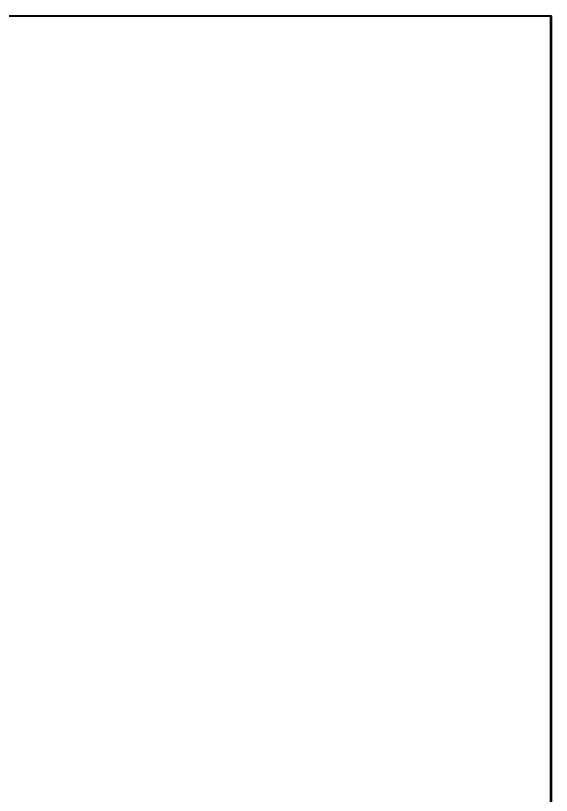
# Model space of a CAD drawing. Extents: x 0 to 360, y 0 to 260.
# Drawn here: x 270.7 to 360.1, y 130 to 260.1 of the extents above; entities that cross this region are included whole.
import ezdxf

# ---------------------------------------------------------------- set-up
doc = ezdxf.new("R2010")
doc.units = 0
doc.layers.add('BLACK', color=7, linetype='CONTINUOUS')

msp = doc.modelspace()

# ---------------------------------------------------------------- linework, layer by layer
at = {"layer": 'BLACK', "linetype": 'CONTINUOUS'}
for p, q in [((0, 260.075), (360, 260.075)), ((359.925, 259.925), (0.075, 259.925)), ((359.925, 0.075), (359.925, 259.925)), ((360, 260.075), (360.01, 260.073)), ((360.01, 260.073), (360.013, 260.074)), ((360.013, 260.074), (360.016, 260.072)), ((360.016, 260.072), (360.026, 260.07)), ((360.026, 260.07), (360.041, 260.058)), ((360.041, 260.058), (360.057, 260.048)), ((360.057, 260.048), (360.06, 260.042)), ((360.06, 260.042), (360.065, 260.037)), ((360.065, 260.037), (360.068, 260.018)), ((360.068, 260.018), (360.075, 260)), ((360.075, 260), (360.075, 0))]:
    msp.add_line(p, q, dxfattribs=at)

doc.saveas('drawing.dxf')
